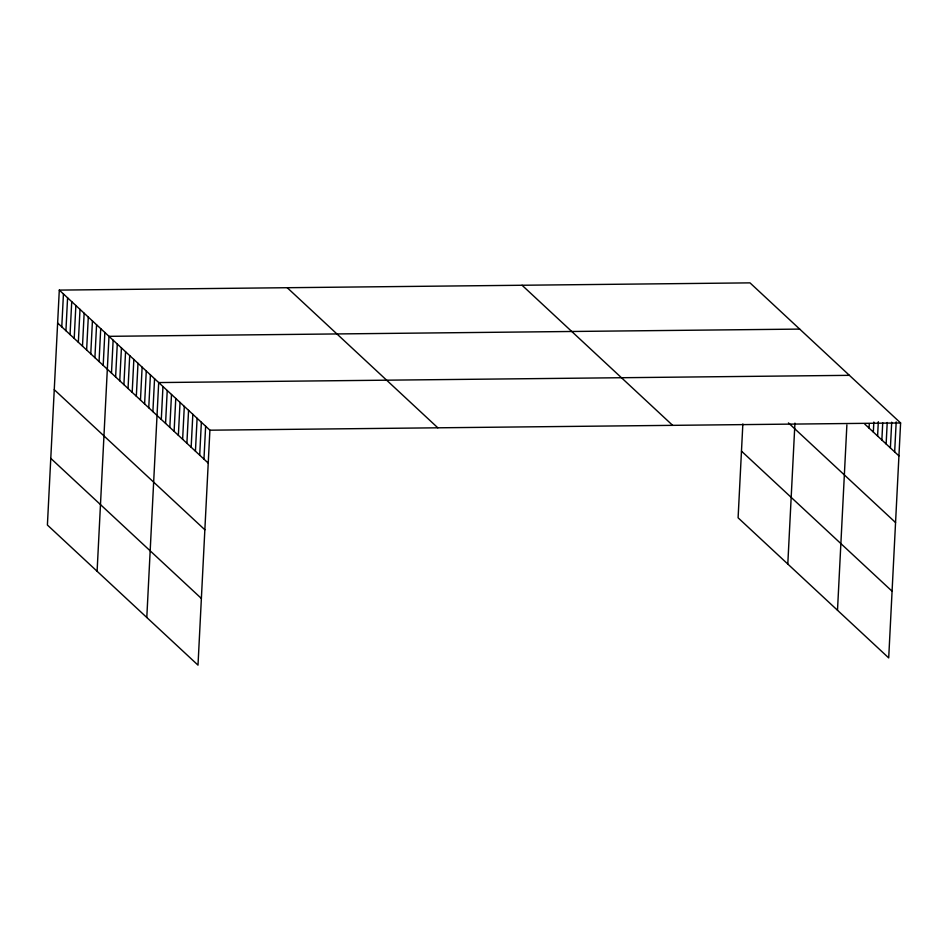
<?xml version="1.0" encoding="UTF-8"?>
<svg xmlns="http://www.w3.org/2000/svg" width="948" height="948" viewBox="0 0 948 948"><rect width="100%" height="100%" fill="white"/><g stroke="black" fill="none" stroke-linecap="round" stroke-linejoin="round"><path stroke-width="1.42" d="M59.297 290.1L47.4 525.038L198.002 665.129L209.899 430.191L59.297 290.1L749.998 282.871L900.6 422.962L888.703 657.9L738.101 517.809L742.853 423.946M61.774 326.859L63.445 293.951M65.922 330.722L67.581 297.802M70.057 334.573L71.728 301.654M74.205 338.424L75.864 305.505M78.34 342.275L80.011 309.356M82.488 346.127L84.147 313.219M86.623 349.978L88.294 317.07M90.771 353.829L92.43 320.922M94.907 357.68L96.578 324.773M99.054 361.532L100.713 328.624M103.19 365.395L104.861 332.475M97.099 571.265L108.996 336.327L799.697 329.098M111.473 373.097L113.144 340.178M115.62 376.949L117.279 344.029M119.756 380.8L121.427 347.892M123.904 384.651L125.563 351.744M128.039 388.502L129.71 355.595M132.187 392.354L133.846 359.446M136.322 396.217L137.993 363.297M140.47 400.068L142.129 367.149M144.606 403.919L146.276 371M148.753 407.77L150.412 374.851M152.889 411.622L154.56 378.714M146.798 617.492L158.695 382.565L849.396 375.337M161.302 419.443L162.961 386.535M165.568 423.412L167.227 390.505M169.834 427.382L171.493 394.475M174.1 431.352L175.771 398.444M178.366 435.322L180.037 402.414M182.632 439.291L184.303 406.372M186.898 443.261L188.569 410.342M191.164 447.231L192.835 414.312M195.43 451.201L197.101 418.281M199.696 455.17L201.367 422.251M203.962 459.14L205.633 426.221M787.8 564.036L794.934 423.128M837.499 610.275L846.884 424.917M869.067 428.093L869.28 423.803M873.333 432.063L873.843 422.05M877.599 436.033L878.322 421.718M881.865 440.002L882.73 422.832M886.131 443.972L887.221 422.5M890.397 447.942L891.701 422.18M894.663 451.912L896.192 421.86M209.899 430.191L900.6 422.962M864.801 424.123L898.929 455.881M788.44 422.903L895.552 522.549M741.478 451.141L892.08 591.232M522.064 285.253L672.665 425.356M287.232 287.718L437.834 427.809M57.638 323.007L208.24 463.11M54.261 389.675L204.863 529.778M50.777 458.37L201.379 598.461"/></g></svg>
